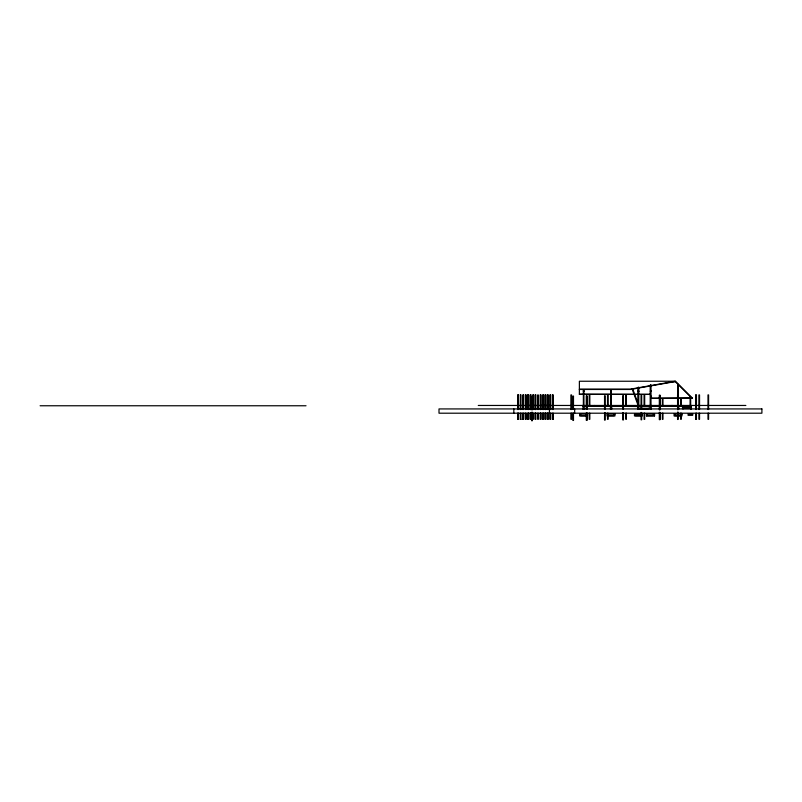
<?xml version="1.0" encoding="UTF-8"?>
<svg xmlns="http://www.w3.org/2000/svg" width="802" height="802" viewBox="0 0 802 802"><rect width="100%" height="100%" fill="white"/><g stroke="black" fill="none" stroke-linecap="round" stroke-linejoin="round"><path stroke-width="1.2" d="M611.064 406.073L611.064 405.461L611.064 406.494M638.492 406.073L638.492 405.461L638.492 406.494L583.635 406.073M650.081 406.494L650.081 405.461L650.081 409.311M678.723 406.073L678.723 405.461M583.335 390.835L583.886 390.805M583.906 391.356L583.355 391.366L583.886 391.356M610.763 390.835L611.314 390.805M611.355 391.366L610.783 391.366L611.314 391.356M638.783 391.366L638.212 391.366L638.763 391.356M677.85 390.815L678.362 390.805M678.402 391.366L677.83 391.366L678.362 391.356M650.081 394.163L651.836 398.293L692.256 398.083L675.404 381.241L579.375 381.241L579.375 394.383L650.081 394.383L579.375 394.163M638.242 390.774L638.803 390.835M579.375 389.17L630.382 389.17L675.404 381.241M579.375 389.471L630.442 389.471L675.304 381.562L692.036 398.293M671.565 381.562L675.304 381.562M650.442 390.805L650.993 390.835M650.442 391.356L650.993 391.336L650.402 391.366M518.513 394.915L517.831 394.915L517.831 409.541M520.308 394.915L520.999 394.915L520.909 409.541M523.395 394.915L523.395 409.541L523.475 394.915L522.794 394.915L522.874 409.541M525.881 394.915L525.881 409.541L525.962 394.915L525.27 394.915L525.36 409.541M527.836 394.915L527.836 409.541L527.756 394.915L528.438 394.915L528.438 409.541M530.924 394.915L530.232 394.915L530.232 409.541M533.4 394.915L532.718 394.915L532.718 409.541M550.172 394.915L550.172 409.541L550.092 394.915L550.773 394.915L550.773 409.541M552.658 394.915L552.658 409.541L552.578 394.915L553.26 394.915L553.179 409.541M695.845 394.915L695.845 409.541L695.815 394.915L696.457 394.915L696.427 409.541M659.916 395.236L659.916 409.872L659.936 395.236L659.304 395.236L659.334 409.872M692.256 398.083L651.836 398.293M478.263 405.461L745.87 405.461M584.247 405.702L583.034 405.702L584.247 405.762L584.247 409.311M611.675 409.311L611.675 405.702L610.462 405.702L610.462 409.311M639.104 405.762L637.891 405.702L637.891 409.311L637.891 405.702L651.294 405.702L651.294 409.311M677.51 405.702L678.723 405.702L678.723 409.311M40.1 405.762L306.033 405.762M594.302 405.762L611.675 405.762M672.016 405.762L690.993 405.762L689.77 405.702M690.993 406.494L650.683 406.073M682.402 406.674L690.993 406.674M682.402 407.596L690.993 407.596M637.891 408.268L650.081 408.268M682.402 408.509L690.993 408.509M608.016 415.637L614.111 415.637L614.111 414.113M641.54 415.637L635.445 415.637L635.445 414.113M520.308 419.296L520.999 419.296M522.794 419.296L523.475 419.296L523.475 413.2L523.395 419.296M525.881 419.296L525.881 413.2L525.962 419.296L525.27 419.296L525.27 413.2M527.836 419.296L527.836 413.2L527.756 419.296L528.438 419.296L528.438 413.2M530.924 419.296L530.232 419.296L530.232 413.2M542.643 419.296L543.335 419.296L543.335 413.2M550.172 419.296L550.172 413.2L550.092 419.296L550.773 419.296L550.773 413.2M552.658 419.296L552.658 413.2L552.578 419.296L553.26 419.296M695.845 419.296L695.845 413.2L695.815 419.296L696.457 419.296L696.427 413.2M659.916 419.626L659.916 412.308L659.936 419.626L659.304 419.626L659.304 412.308M632.758 389.07L638.843 405.702M632.177 389.17L638.222 405.702L638.222 387.206L638.192 405.702M672.016 406.073L672.016 405.461L672.016 406.494M708.597 409.541L708.597 394.915L707.986 394.915L707.986 409.541M708.597 413.2L708.597 419.296L707.986 419.296L707.986 413.2M699.544 409.541L699.544 394.915L698.933 394.915L698.933 409.541M699.544 413.2L699.544 419.296L698.933 419.296L698.943 413.2M690.993 405.642L690.993 409.421M690.662 396.92L690.692 405.642M690.081 396.338L690.111 405.642M682.993 408.93L682.993 405.461L682.993 406.073L583.034 406.073L583.034 405.461L583.034 409.311M681.259 398.574L681.259 405.882M681.259 413.2L681.259 419.296L680.647 419.296L680.647 413.2M680.858 414.113L680.858 415.637L674.763 415.637L674.763 414.113M680.647 398.574L680.657 405.882M678.392 384.649L678.422 405.702M678.171 409.702L678.191 395.075L677.56 395.075L677.59 409.702M678.171 412.148L678.191 419.456L677.56 419.456L677.59 412.148M677.81 384.068L677.81 405.702M662.973 398.574L662.973 405.882M662.973 413.2L662.973 419.296L662.362 419.296L662.362 413.2M662.372 398.574L662.362 405.882M654.402 414.113L654.402 415.947M653.429 414.113L653.429 415.637L647.334 415.637L647.334 414.113M650.993 384.77L650.993 405.461M648.557 408.268L648.557 408.88L639.415 408.88L639.415 408.268M646.653 414.113L646.653 415.947M644.688 405.882L644.688 394.915L644.076 394.915L644.086 405.882M644.688 413.2L644.688 419.296L644.076 419.296L644.086 413.2M641.66 408.809L641.68 395.406L641.049 395.406L641.049 408.809M641.66 412.469L641.68 419.787L641.049 419.787L641.079 412.469M640.778 414.113L640.778 415.336L636.207 415.336L636.207 414.113M638.803 387.206L638.773 405.702M626.402 405.882L626.402 394.915L625.791 394.915L625.801 405.882M626.402 413.2L626.402 419.296L625.791 419.296L625.791 413.2M623.435 408.98L623.405 395.566L622.793 395.566L622.793 408.98M623.405 412.629L623.435 419.947L622.793 419.947L622.823 412.629M611.375 389.572L611.375 405.702M610.793 389.572L610.763 405.702M608.116 405.882L608.116 394.915L607.505 394.915L607.515 405.882M608.116 413.2L608.116 419.296L607.505 419.296L607.515 413.2M605.149 409.14L605.179 395.727L604.538 395.727L604.538 409.14M605.179 412.799L605.149 420.108L604.538 420.108L604.568 412.799M594.302 405.461L594.302 406.494M589.831 405.882L589.831 394.915L589.219 394.915L589.219 405.882M589.831 413.2L589.831 419.296L589.219 419.296L589.229 413.2M586.924 409.301L586.924 395.897L586.282 395.897L586.282 409.301M586.924 412.96L586.924 420.278L586.282 420.278L586.282 412.96M586.894 395.897L586.894 409.301M586.894 412.96L586.894 420.278M586.683 414.113L586.683 415.637L580.588 415.637L580.588 414.113M583.916 389.572L583.946 405.702M583.365 389.572L583.365 405.702M574.663 408.93L574.663 413.2M573.48 409.461L573.5 396.058L572.869 396.058L572.869 409.461M573.48 413.12L573.5 420.438L572.869 420.438L572.889 413.12M571.545 409.541L571.555 394.915L570.934 394.915L570.944 409.541M571.555 413.2L571.545 419.296L570.934 419.296L570.934 413.2M553.26 413.2L553.179 419.296M549.41 408.93L549.41 413.2M548.217 409.541L548.297 394.915L547.606 394.915L547.606 409.541M548.217 413.2L548.297 419.296L547.606 419.296L547.606 413.2M547.696 394.915L547.696 409.541M547.696 413.2L547.696 419.296M545.811 409.541L545.811 394.915L545.129 394.915L545.129 409.541M545.811 413.2L545.811 419.296L545.129 419.296L545.129 413.2M545.731 394.915L545.731 409.541M545.731 413.2L545.731 419.296M545.21 394.915L545.21 409.541M545.21 413.2L545.21 419.296M543.335 409.541L543.335 394.915L542.643 394.915L542.733 409.541M543.255 394.915L543.255 409.541M543.255 413.2L543.255 419.296M542.643 413.2L542.733 419.296M540.849 409.541L540.849 394.915L540.167 394.915L540.167 409.541M540.849 413.2L540.849 419.296L540.167 419.296L540.247 413.2M540.769 394.915L540.769 409.541M540.769 413.2L540.769 419.296M538.373 409.541L538.282 394.915L537.681 394.915L537.761 409.541M538.282 413.2L538.373 419.296L537.681 419.296L537.681 413.2M535.806 409.541L535.886 394.915L535.205 394.915L535.205 409.541M535.806 413.2L535.886 419.296L535.205 419.296L535.205 413.2M535.285 394.915L535.285 409.541M535.285 413.2L535.285 419.296M533.32 394.915L533.4 409.541M533.32 413.2L533.4 419.296L532.718 419.296L532.718 413.2M532.338 409.792L532.297 396.378L531.686 396.378L531.686 409.792M532.338 412.228L532.297 420.759L531.686 420.759L531.726 412.228M530.844 394.915L530.924 409.541M530.924 413.2L530.844 419.296M530.322 394.915L530.322 409.541M530.322 413.2L530.322 419.296M528.358 394.915L528.358 409.541M528.358 413.2L528.358 419.296M522.794 413.2L522.874 419.296M520.999 413.2L520.909 419.296M520.388 394.915L520.308 409.541M520.308 413.2L520.388 419.296M518.433 394.915L518.513 409.541M518.433 413.2L518.513 419.296L517.831 419.296L517.831 413.2M517.912 394.915L517.912 409.541M517.912 413.2L517.912 419.296M513.831 408.93L513.831 413.2M761.9 408.93L439.005 408.93L439.005 413.2L761.9 413.2L761.9 408.93M587.525 414.113L579.605 414.113L579.605 415.947L587.525 415.947L587.525 414.113M614.954 414.113L607.034 414.113L607.034 415.947L614.954 415.947L614.954 414.113M642.382 414.113L634.462 414.113L634.462 415.947L642.382 415.947L642.382 414.113M654.572 414.113L646.472 414.113L646.472 415.947L654.572 415.947L654.572 414.113M682.001 414.113L674.081 414.113L674.081 415.947L682.001 415.947L682.001 414.113M692.667 414.113L688.096 414.113L688.096 415.336L692.667 415.336L692.667 414.113M650.412 405.461L650.412 384.77L650.382 405.461"/></g></svg>
